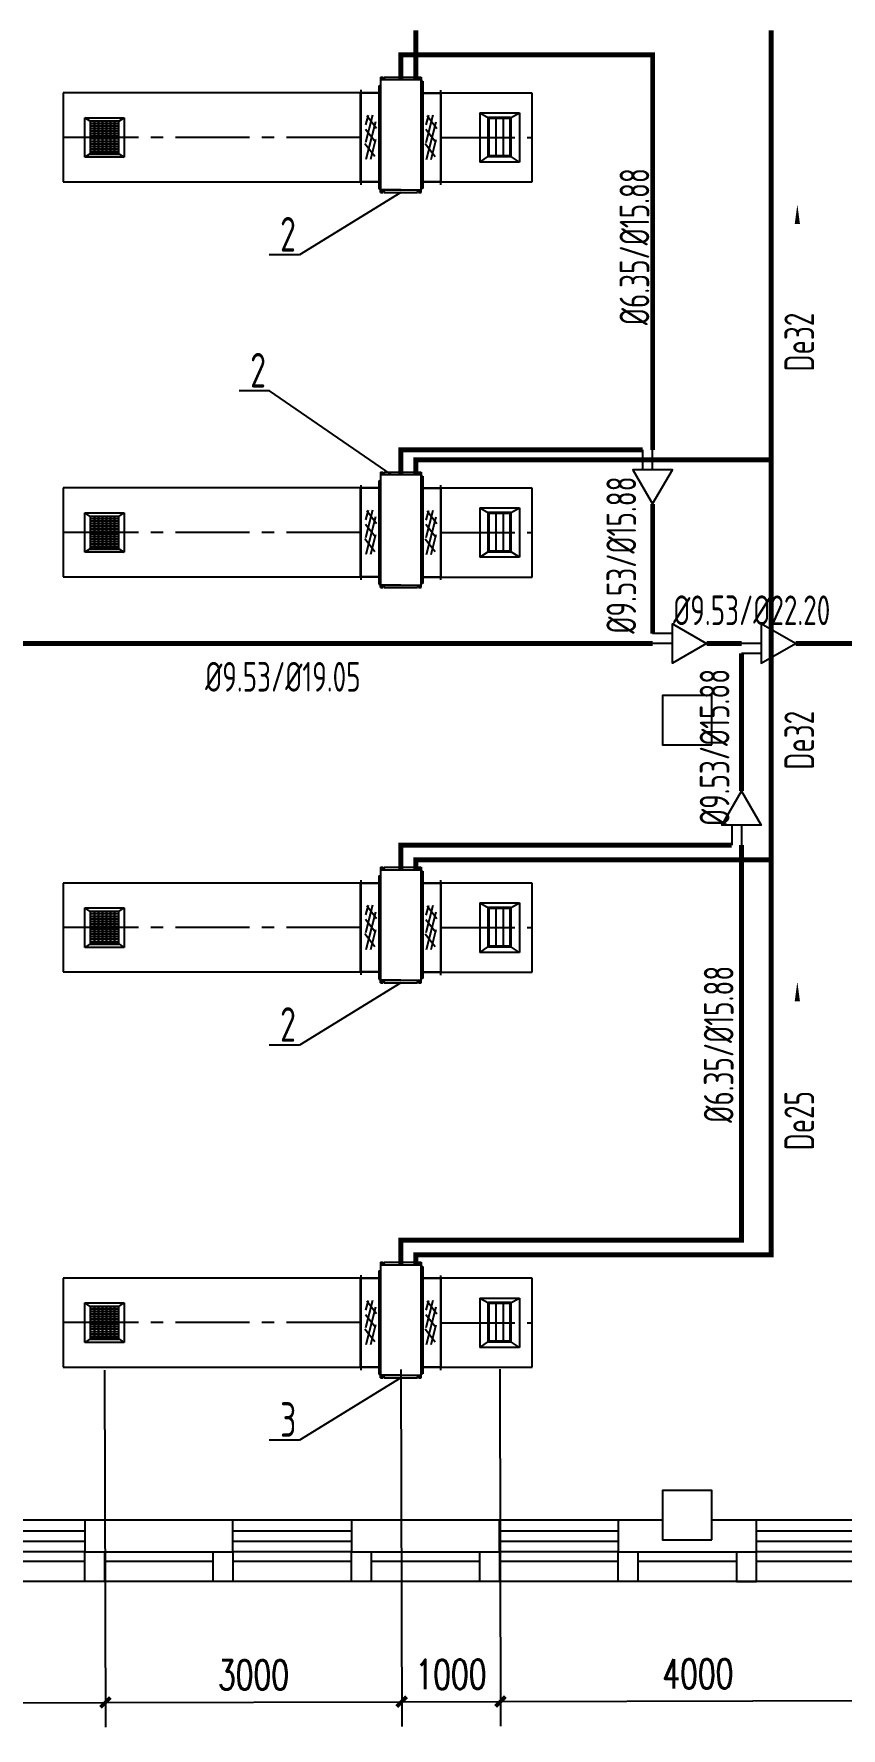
# Model space of a CAD drawing. Extents: x 1738143 to 1822243, y -608375 to -303375.
# Drawn here: x 1773614 to 1781787, y -401703 to -384550 of the extents above; entities that cross this region are included whole.
import ezdxf

# ---------------------------------------------------------------- set-up
doc = ezdxf.new("R2010")
doc.units = 0
doc.header["$LTSCALE"] = 1000
doc.header["$MEASUREMENT"] = 0
doc.linetypes.add('CENTER2', pattern=[1.125, 0.75, -0.125, 0.125, -0.125])
for name, color, linetype in [('COLUMN', 9, 'Continuous'), ('DIM-空冷凝水', 3, 'Continuous'), ('DUCT-排风风口', 7, 'Continuous'), ('DUCT-送风中心线', 5, 'CENTER2'), ('DUCT-送风法兰', 2, 'Continuous'), ('DUCT-送风管', 4, 'Continuous'), ('DUCT-送风管端线', 2, 'Continuous'), ('DUCT-送风阀门', 7, 'Continuous'), ('PIPE-空冷凝水', 150, 'CENTER2'), ('TH_DIM', 3, 'Continuous'), ('TH_TEXT', 7, 'Continuous'), ('VRV-EQUIP', 7, 'Continuous'), ('VRV-PIPE', 1, 'Continuous'), ('VRV-配件', 1, 'Continuous'), ('WALL', 9, 'Continuous'), ('WINDOW', 4, 'Continuous'), ('采暖', 7, 'Continuous')]:
    doc.layers.add(name, color=color, linetype=linetype)
doc.styles.add('_TCH_DIM_T3', font='SIMPLEX', dxfattribs={"width": 0.705882, "bigfont": 'GBCBIG'})
doc.styles.add('TSSD_Rein', font='Tssdeng.shx', dxfattribs={"width": 0.7, "bigfont": 'hztxt.shx'})
doc.dimstyles.new('_TCH_ARCH&&100', dxfattribs={"dimtxt": 297.5, "dimasz": 100, "dimexe": 250, "dimexo": 300, "dimgap": 126.25, "dimtad": 1, "dimdec": 0, "dimzin": 0, "dimdsep": 46, "dimtxsty": '_TCH_DIM_T3', "dimblk": 'ARCHTICK', "dimcen": 0.09, "dimclrt": 7, "dimazin": 2, "dimtfac": 1, "dimtdec": 0, "dimtix": 1, "dimtmove": 2, "dimatfit": 3, "dimfxl": 30, "dimtolj": 1, "dimtzin": 0, "dimarcsym": 0})

# ---------------------------------------------------------------- blocks, each defined once
blk = doc.blocks.new('$WINLIB2D$00000001')
at = {"color": 0}
for points in [[(-0.5, 0.5), (-0.5, -0.5)], [(-0.5, 0.5), (0.5, 0.5)], [(0.5, -0.5), (0.5, 0.5)], [(0.5, 0.167), (-0.5, 0.167)], [(0.5, -0.167), (-0.5, -0.167)], [(-0.5, -0.5), (0.5, -0.5)]]:
    blk.add_lwpolyline(points, dxfattribs=at)
blk = doc.blocks.new('_FZHK')
blk.add_lwpolyline([(-0.5, -0.5), (0.5, -0.5), (0.5, 0.5), (-0.5, 0.5)], close=True)
blk = doc.blocks.new('A$C7281566F')
for p, q in [((-18899.5, -5850.6), (-20099.5, -5850.6)), ((-16199.5, -5850.6), (-17399.5, -5850.6)), ((-13499.5, -5850.6), (-14699.5, -5850.6)), ((-10899.5, -5850.6), (-12099.5, -5850.6))]:
    blk.add_line(p, q)
for points in [[(-18699.5, -5750.6), (-18699.5, -6050.6), (-18899.5, -6050.6), (-18899.5, -5750.6)], [(-17399.5, -5750.6), (-17399.5, -6050.6), (-17599.5, -6050.6), (-17599.5, -5750.6)], [(-15999.5, -5750.6), (-15999.5, -6050.6), (-16199.5, -6050.6), (-16199.5, -5750.6)], [(-14699.5, -5750.6), (-14699.5, -6050.6), (-14899.5, -6050.6), (-14899.5, -5750.6)], [(-13299.5, -5750.6), (-13299.5, -6050.6), (-13499.5, -6050.6), (-13499.5, -5750.6)], [(-12299.5, -5750.6), (-12299.5, -6050.6), (-12099.5, -6050.6), (-12099.5, -5750.6)], [(-17599.5, -5850.6), (-18699.5, -5850.6)], [(-14899.5, -5850.6), (-15999.5, -5850.6)], [(-12299.5, -5850.6), (-13299.5, -5850.6)]]:
    blk.add_lwpolyline(points)
at = {"layer": 'WALL'}
for p, q in [((-17399.5, -5430.6), (-18899.5, -5430.6)), ((-18899.5, -5430.6), (-18899.5, -5750.6)), ((-17399.5, -5750.6), (-17399.5, -5430.6)), ((-14699.5, -5430.6), (-16199.5, -5430.6)), ((-16199.5, -5430.6), (-16199.5, -5750.6)), ((-14699.5, -5750.6), (-14699.5, -5430.6)), ((-13049.5, -5430.6), (-13499.5, -5430.6)), ((-13499.5, -5430.6), (-13499.5, -5750.6)), ((-12099.5, -5430.6), (-12549.5, -5430.6)), ((-12099.5, -5750.6), (-12099.5, -5430.6)), ((-18899.5, -5750.6), (-17399.5, -5750.6)), ((-16199.5, -5750.6), (-14699.5, -5750.6)), ((-13499.5, -5750.6), (-12799.5, -5750.6)), ((-12799.5, -5750.6), (-12099.5, -5750.6))]:
    blk.add_line(p, q, dxfattribs=at)
at = {"layer": 'COLUMN', "yscale": 500, "zscale": 500, "rotation": 90}
for p, xscale in [((-12799.5, 2669.4), 500), ((-12799.5, -5380.6), 499.9990233504213)]:
    blk.add_blockref('_FZHK', p, dxfattribs=dict(at, xscale=xscale))
at = {"layer": 'WINDOW', "xscale": 1200, "yscale": -320, "zscale": 1200, "rotation": 180}
for p in [(-19499.5, -5590.6), (-16799.5, -5590.6), (-14099.5, -5590.6), (-11499.5, -5590.6)]:
    blk.add_blockref('$WINLIB2D$00000001', p, dxfattribs=at)
blk = doc.blocks.new('_ArchTick')
at = {"color": 0, "linetype": 'ByBlock', "const_width": 0.4}
blk.add_lwpolyline([(-0.5, -0.5), (0.5, 0.5)], dxfattribs=at)
blk = doc.blocks.new('*D858')
at = {"layer": 'Defpoints', "color": 0, "transparency": 16777216}
for p in [(1770329, -397789), (1774329, -397779), (1774338, -401443)]:
    blk.add_point(p, dxfattribs=at)
at = {"layer": 'TH_DIM', "color": 0, "lineweight": -2, "transparency": 16777216}
for p, q in [((1770330, -398089), (1770339, -401703)), ((1774330, -398079), (1774339, -401693)), ((1770338, -401453), (1774338, -401443))]:
    blk.add_line(p, q, dxfattribs=at)
at = {"layer": 'TH_DIM', "color": 0, "lineweight": -2, "transparency": 16777216, "xscale": 100, "yscale": 100, "zscale": 100}
for p, rotation in [((1774338, -401443), 0.1432391503684956), ((1770338, -401453), 180.1432391503685)]:
    blk.add_blockref('_ArchTick', p, dxfattribs=dict(at, rotation=rotation))
at = {"layer": 'TH_DIM', "color": 7, "transparency": 16777216, "insert": (1772338, -401173), "char_height": 297.5, "attachment_point": 5, "rotation": 0.1432, "style": '_TCH_DIM_T3'}
blk.add_mtext('\\A1;4000', dxfattribs=at)
blk = doc.blocks.new('*D859')
at = {"layer": 'Defpoints', "color": 0, "transparency": 16777216}
for p in [(1777329, -397772), (1774329, -397779), (1777338, -401436)]:
    blk.add_point(p, dxfattribs=at)
at = {"layer": 'TH_DIM', "color": 0, "lineweight": -2, "transparency": 16777216}
for p, q in [((1774330, -398079), (1774339, -401693)), ((1777329, -398072), (1777339, -401686)), ((1774338, -401443), (1777338, -401436))]:
    blk.add_line(p, q, dxfattribs=at)
at = {"layer": 'TH_DIM', "color": 0, "lineweight": -2, "transparency": 16777216, "xscale": 100, "yscale": 100, "zscale": 100}
for p, rotation in [((1774338, -401443), 180.1432391503685), ((1777338, -401436), 0.1432391503684702)]:
    blk.add_blockref('_ArchTick', p, dxfattribs=dict(at, rotation=rotation))
at = {"layer": 'TH_DIM', "color": 7, "transparency": 16777216, "insert": (1775837, -401164), "char_height": 297.5, "attachment_point": 5, "rotation": 0.1432, "style": '_TCH_DIM_T3'}
blk.add_mtext('\\A1;3000', dxfattribs=at)
blk = doc.blocks.new('*D860')
at = {"layer": 'Defpoints', "color": 0, "transparency": 16777216}
for p in [(1777329, -397772), (1778329, -397769), (1778338, -401433)]:
    blk.add_point(p, dxfattribs=at)
at = {"layer": 'TH_DIM', "color": 0, "lineweight": -2, "transparency": 16777216}
for p, q in [((1777329, -398072), (1777339, -401686)), ((1778330, -398069), (1778339, -401683)), ((1777338, -401436), (1778338, -401433))]:
    blk.add_line(p, q, dxfattribs=at)
at = {"layer": 'TH_DIM', "color": 0, "lineweight": -2, "transparency": 16777216, "xscale": 100, "yscale": 100, "zscale": 100}
for p, rotation in [((1777338, -401436), 180.1432391503667), ((1778338, -401433), 0.1432391503667018)]:
    blk.add_blockref('_ArchTick', p, dxfattribs=dict(at, rotation=rotation))
at = {"layer": 'TH_DIM', "color": 7, "transparency": 16777216, "insert": (1777837, -401159), "char_height": 297.5, "attachment_point": 5, "rotation": 0.1432, "style": '_TCH_DIM_T3'}
blk.add_mtext('\\A1;1000', dxfattribs=at)
blk = doc.blocks.new('*D861')
at = {"layer": 'Defpoints', "color": 0, "transparency": 16777216}
for p in [(1778329, -397769), (1782329, -397759), (1782338, -401423)]:
    blk.add_point(p, dxfattribs=at)
at = {"layer": 'TH_DIM', "color": 0, "lineweight": -2, "transparency": 16777216}
for p, q in [((1778330, -398069), (1778339, -401683)), ((1782330, -398059), (1782339, -401673)), ((1778338, -401433), (1782338, -401423))]:
    blk.add_line(p, q, dxfattribs=at)
at = {"layer": 'TH_DIM', "color": 0, "lineweight": -2, "transparency": 16777216, "xscale": 100, "yscale": 100, "zscale": 100}
for p, rotation in [((1778338, -401433), 180.1432391503688), ((1782338, -401423), 0.1432391503687628)]:
    blk.add_blockref('_ArchTick', p, dxfattribs=dict(at, rotation=rotation))
at = {"layer": 'TH_DIM', "color": 7, "transparency": 16777216, "insert": (1780337, -401153), "char_height": 297.5, "attachment_point": 5, "rotation": 0.1432, "style": '_TCH_DIM_T3'}
blk.add_mtext('\\A1;4000', dxfattribs=at)
blk = doc.blocks.new('$风口$00000108')
for p, q in [((-250, 135), (-190, 75)), ((-250, -135), (-250, 135)), ((250, 135), (200, 75)), ((250, 135), (250, -135)), ((200, 25), (-190, 25)), ((-250, -135), (-190, -75)), ((200, -25), (-190, -25)), ((200, -75), (250, -135)), ((250, -135), (-250, -135))]:
    blk.add_line(p, q)
at = {"linetype": 'Continuous'}
blk.add_line((250, 135), (-250, 135), dxfattribs=at)
at = {"lineweight": 40}
for p, q in [((-190, 75), (200, 75)), ((-190, -75), (-190, 75)), ((200, 75), (200, -75)), ((-190, -75), (200, -75))]:
    blk.add_line(p, q, dxfattribs=at)
blk = doc.blocks.new('$风口$00000138')
for p, q in [((-195, 130), (195, 130)), ((-195, -130), (-195, 130)), ((-160, 95), (-195, 130)), ((160, 95), (195, 130)), ((195, 130), (195, -130)), ((160, 95), (-160, 95)), ((160, -95), (160, 95)), ((-160, -95), (-195, -130)), ((-160, -95), (160, -95)), ((160, -95), (195, -130)), ((195, -130), (-195, -130))]:
    blk.add_line(p, q)
at = {"lineweight": 40}
blk.add_line((-160, 95), (-160, -95), dxfattribs=at)
at = {"lineweight": -3}
for p, q in [((-140, 68.5), (-160, 68.5)), ((-160, 64), (-140, 64)), ((-140, 42), (-160, 42)), ((-160, 37.5), (-140, 37.5)), ((-140, 15.5), (-160, 15.5)), ((-160, 11), (-140, 11)), ((-140, -95), (-140, 95)), ((-135, 95), (-135, -95)), ((-115, 68.5), (-135, 68.5)), ((-135, 64), (-115, 64)), ((-115, 42), (-135, 42)), ((-135, 37.5), (-115, 37.5)), ((-115, 15.5), (-135, 15.5)), ((-135, 11), (-115, 11)), ((-115, -95), (-115, 95)), ((-110, 95), (-110, -95)), ((-90, 68.5), (-110, 68.5)), ((-110, 64), (-90, 64)), ((-90, 42), (-110, 42)), ((-110, 37.5), (-90, 37.5)), ((-90, 15.5), (-110, 15.5)), ((-110, 11), (-90, 11)), ((-90, -95), (-90, 95)), ((-85, 95), (-85, -95)), ((-65, 68.5), (-85, 68.5)), ((-85, 64), (-65, 64)), ((-65, 42), (-85, 42)), ((-85, 37.5), (-65, 37.5)), ((-65, 15.5), (-85, 15.5)), ((-85, 11), (-65, 11)), ((-65, -95), (-65, 95)), ((-60, 95), (-60, -95)), ((-40, 68.5), (-60, 68.5)), ((-60, 64), (-40, 64)), ((-40, 42), (-60, 42)), ((-60, 37.5), (-40, 37.5)), ((-40, 15.5), (-60, 15.5)), ((-60, 11), (-40, 11)), ((-40, -95), (-40, 95)), ((-35, 95), (-35, -95)), ((-15, 68.5), (-35, 68.5)), ((-35, 64), (-15, 64)), ((-15, 42), (-35, 42)), ((-35, 37.5), (-15, 37.5)), ((-15, 15.5), (-35, 15.5)), ((-35, 11), (-15, 11)), ((-15, -95), (-15, 95)), ((-10, 95), (-10, -95)), ((10, 68.5), (-10, 68.5)), ((-10, 64), (10, 64)), ((10, 42), (-10, 42)), ((-10, 37.5), (10, 37.5)), ((10, 15.5), (-10, 15.5)), ((-10, 11), (10, 11)), ((10, -95), (10, 95)), ((15, 95), (15, -95)), ((35, 68.5), (15, 68.5)), ((15, 64), (35, 64)), ((35, 42), (15, 42)), ((15, 37.5), (35, 37.5)), ((35, 15.5), (15, 15.5)), ((15, 11), (35, 11)), ((35, -95), (35, 95)), ((40, 95), (40, -95)), ((60, 68.5), (40, 68.5)), ((40, 64), (60, 64)), ((60, 42), (40, 42)), ((40, 37.5), (60, 37.5)), ((60, 15.5), (40, 15.5)), ((40, 11), (60, 11)), ((60, -95), (60, 95)), ((65, 95), (65, -95)), ((85, 68.5), (65, 68.5)), ((65, 64), (85, 64)), ((85, 42), (65, 42)), ((65, 37.5), (85, 37.5)), ((85, 15.5), (65, 15.5)), ((65, 11), (85, 11)), ((85, -95), (85, 95)), ((90, 95), (90, -95)), ((110, 68.5), (90, 68.5)), ((90, 64), (110, 64)), ((110, 42), (90, 42)), ((90, 37.5), (110, 37.5)), ((110, 15.5), (90, 15.5)), ((90, 11), (110, 11)), ((110, -95), (110, 95)), ((115, 95), (115, -95)), ((135, 68.5), (115, 68.5)), ((115, 64), (135, 64)), ((135, 42), (115, 42)), ((115, 37.5), (135, 37.5)), ((135, 15.5), (115, 15.5)), ((115, 11), (135, 11)), ((135, -95), (135, 95)), ((140, 95), (140, -95)), ((160, 68.5), (140, 68.5)), ((140, 64), (160, 64)), ((160, 42), (140, 42)), ((140, 37.5), (160, 37.5)), ((160, 15.5), (140, 15.5)), ((140, 11), (160, 11)), ((-140, -11), (-160, -11)), ((-160, -15.5), (-140, -15.5)), ((-140, -37.5), (-160, -37.5)), ((-160, -42), (-140, -42)), ((-140, -64), (-160, -64)), ((-160, -68.5), (-140, -68.5)), ((-115, -11), (-135, -11)), ((-135, -15.5), (-115, -15.5)), ((-115, -37.5), (-135, -37.5)), ((-135, -42), (-115, -42)), ((-115, -64), (-135, -64)), ((-135, -68.5), (-115, -68.5)), ((-90, -11), (-110, -11)), ((-110, -15.5), (-90, -15.5)), ((-90, -37.5), (-110, -37.5)), ((-110, -42), (-90, -42)), ((-90, -64), (-110, -64)), ((-110, -68.5), (-90, -68.5)), ((-65, -11), (-85, -11)), ((-85, -15.5), (-65, -15.5)), ((-65, -37.5), (-85, -37.5)), ((-85, -42), (-65, -42)), ((-65, -64), (-85, -64)), ((-85, -68.5), (-65, -68.5)), ((-40, -11), (-60, -11)), ((-60, -15.5), (-40, -15.5)), ((-40, -37.5), (-60, -37.5)), ((-60, -42), (-40, -42)), ((-40, -64), (-60, -64)), ((-60, -68.5), (-40, -68.5)), ((-15, -11), (-35, -11)), ((-35, -15.5), (-15, -15.5)), ((-15, -37.5), (-35, -37.5)), ((-35, -42), (-15, -42)), ((-15, -64), (-35, -64)), ((-35, -68.5), (-15, -68.5)), ((10, -11), (-10, -11)), ((-10, -15.5), (10, -15.5)), ((10, -37.5), (-10, -37.5)), ((-10, -42), (10, -42)), ((10, -64), (-10, -64)), ((-10, -68.5), (10, -68.5)), ((35, -11), (15, -11)), ((15, -15.5), (35, -15.5)), ((35, -37.5), (15, -37.5)), ((15, -42), (35, -42)), ((35, -64), (15, -64)), ((15, -68.5), (35, -68.5)), ((60, -11), (40, -11)), ((40, -15.5), (60, -15.5)), ((60, -37.5), (40, -37.5)), ((40, -42), (60, -42)), ((60, -64), (40, -64)), ((40, -68.5), (60, -68.5)), ((85, -11), (65, -11)), ((65, -15.5), (85, -15.5)), ((85, -37.5), (65, -37.5)), ((65, -42), (85, -42)), ((85, -64), (65, -64)), ((65, -68.5), (85, -68.5)), ((110, -11), (90, -11)), ((90, -15.5), (110, -15.5)), ((110, -37.5), (90, -37.5)), ((90, -42), (110, -42)), ((110, -64), (90, -64)), ((90, -68.5), (110, -68.5)), ((135, -11), (115, -11)), ((115, -15.5), (135, -15.5)), ((135, -37.5), (115, -37.5)), ((115, -42), (135, -42)), ((135, -64), (115, -64)), ((115, -68.5), (135, -68.5)), ((160, -11), (140, -11)), ((140, -15.5), (160, -15.5)), ((160, -37.5), (140, -37.5)), ((140, -42), (160, -42)), ((160, -64), (140, -64)), ((140, -68.5), (160, -68.5))]:
    blk.add_line(p, q, dxfattribs=at)
blk = doc.blocks.new('$VRV_海信日立$00000013')
for p, q in [((-450, 135), (-430, 135)), ((-450, 135), (-450, 118.25)), ((-443.5, 118.25), (-450, 118.25)), ((-443.5, 118.25), (-443.5, 121.5)), ((-436.5, 121.5), (-436.5, 108.5)), ((-430, 135), (-430, -135)), ((-429.6, 134.6), (-430, 134.6)), ((-430, -0.5), (-430, 134.6)), ((-429.6, 135), (-429.6, 134.6)), ((-429.6, 135), (389, 135)), ((-429, 135.5), (-429, 135)), ((389, 135.5), (-429, 135.5)), ((389, 135), (-429, 135)), ((382, 147.5), (-422, 147.5)), ((-422, 147.5), (-422, 135.5)), ((375, 135.5), (375, 135)), ((382, 147.5), (382, 135.5)), ((389, 135.5), (389, 135)), ((389, 134.6), (389, 135)), ((430, 134.6), (389, 134.6)), ((430, 134.6), (429.6, 134.6)), ((430, 135), (430, -135)), ((450, 135), (430, 135)), ((430, 134.6), (430, -6.5)), ((436.5, 121.5), (436.5, 108.5)), ((443.5, 118.25), (443.5, 121.5)), ((443.5, 118.25), (450, 118.25)), ((450, 135), (450, 118.25)), ((-443.5, 111.75), (-450, 111.75)), ((-450, 111.75), (-450, -111.75)), ((-443.5, 108.5), (-443.5, 111.75)), ((443.5, 111.75), (450, 111.75)), ((443.5, 108.5), (443.5, 111.75)), ((450, 111.75), (450, -111.75)), ((-443.5, -111.75), (-450, -111.75)), ((-443.5, -108.5), (-443.5, -111.75)), ((-436.5, -121.5), (-436.5, -108.5)), ((430, -46.617211), (430, -74.743728)), ((430, -84.256272), (430, -135)), ((436.5, -108.5), (436.5, -121.5)), ((443.5, -108.5), (443.5, -111.75)), ((443.5, -111.75), (450, -111.75)), ((-450, -118.25), (-450, -135)), ((-443.5, -118.25), (-450, -118.25)), ((-450, -135), (-430, -135)), ((-443.5, -118.25), (-443.5, -121.5)), ((-430, -134.6), (-429.6, -134.6)), ((-429.6, -134.6), (-429.6, -135)), ((-429.6, -135), (-425, -135)), ((-425, -135), (425.014933, -135)), ((-425, -135.5), (-425, -135)), ((-425, -135.5), (425.014933, -135.5)), ((-418, -147.5), (-418, -135)), ((418, -147.5), (-418, -147.5)), ((418, -135.5), (418, -147.5)), ((425, -135), (425, -135.5)), ((429.6, -135), (425.014933, -135)), ((430, -134.6), (429.6, -134.6)), ((429.6, -134.6), (429.6, -135)), ((450, -135), (430, -135)), ((443.5, -118.25), (450, -118.25)), ((443.5, -118.25), (443.5, -121.5)), ((450, -118.25), (450, -135))]:
    blk.add_line(p, q)
for centre, start, end in [((-440, 121.5), 90, 180), ((-440, 121.5), 0, 90), ((440, 121.5), 90, 180), ((440, 121.5), 0, 90), ((-440, 108.5), 180, 270), ((-440, 108.5), 270, 0), ((440, 108.5), 180, 270), ((440, 108.5), 270, 0), ((-440, -108.5), 90, 180), ((-440, -108.5), 0, 90), ((440, -108.5), 90, 180), ((440, -108.5), 0, 90), ((-440, -121.5), 180, 270), ((-440, -121.5), 270, 0), ((440, -121.5), 180, 270), ((440, -121.5), 270, 0)]:
    blk.add_arc(centre, 3.5, start, end)
blk = doc.blocks.new('00000589Body')
at = {"color": 0, "linetype": 'ByBlock', "lineweight": -2}
for p, q in [((250, 500), (-250, 500)), ((-250, -500), (-250, 500)), ((250, -500), (250, 500)), ((-250, -500), (250, -500))]:
    blk.add_line(p, q, dxfattribs=at)
at = {"color": 0, "linetype": 'ByBlock'}
for p, q in [((-125, -174), (120, 250)), ((-125, 26), (4, 250)), ((145, 69), (-105, 213)), ((125, -93), (-125, 51)), ((-53, -250), (125, 59)), ((96, -246), (-154, -102)), ((62, -250), (125, -141))]:
    blk.add_line(p, q, dxfattribs=at)

msp = doc.modelspace()

# ---------------------------------------------------------------- hatches: boundary and pattern name
at = {"layer": 'PIPE-空冷凝水', "linetype": 'CENTER2'}
for points in [[(1777481.9, -388862.8), (1777456.9, -388862.8), (1777456.9, -388837.8)], [(1777481.9, -388862.8), (1777481.9, -388837.8), (1777456.9, -388837.8)], [(1777481.9, -392912.8), (1777456.9, -392912.8), (1777456.9, -392887.8)], [(1777481.9, -392912.8), (1777481.9, -392887.8), (1777456.9, -392887.8)], [(1777481.9, -396912.8), (1777456.9, -396912.8), (1777456.9, -396887.8)], [(1777481.9, -396912.8), (1777481.9, -396887.8), (1777456.9, -396887.8)], [(1781079.1, -396912.8), (1781079.1, -396937.8), (1781104.1, -396937.8)], [(1781079.1, -396912.8), (1781104.1, -396912.8), (1781104.1, -396937.8)]]:
    msp.add_hatch(color=256, dxfattribs=at).paths.add_polyline_path(points)
at = {"layer": 'VRV-PIPE', "linetype": 'Continuous'}
for points in [[(1777330.4, -384762.8), (1777305.4, -384762.8), (1777305.4, -384737.8)], [(1777330.4, -384762.8), (1777330.4, -384737.8), (1777305.4, -384737.8)], [(1779879.1, -384762.8), (1779904.1, -384762.8), (1779904.1, -384737.8)], [(1779879.1, -384762.8), (1779879.1, -384737.8), (1779904.1, -384737.8)], [(1777330.4, -388762.8), (1777305.4, -388762.8), (1777305.4, -388737.8)], [(1777330.4, -388762.8), (1777330.4, -388737.8), (1777305.4, -388737.8)], [(1777330.4, -392762.8), (1777305.4, -392762.8), (1777305.4, -392737.8)], [(1777330.4, -392762.8), (1777330.4, -392737.8), (1777305.4, -392737.8)], [(1777330.4, -396762.8), (1777305.4, -396762.8), (1777305.4, -396737.8)], [(1777330.4, -396762.8), (1777330.4, -396737.8), (1777305.4, -396737.8)], [(1780779.1, -396762.8), (1780804.1, -396762.8), (1780804.1, -396787.8)], [(1780779.1, -396762.8), (1780779.1, -396787.8), (1780804.1, -396787.8)]]:
    msp.add_hatch(color=256, dxfattribs=at).paths.add_polyline_path(points)

# ---------------------------------------------------------------- linework, layer by layer
for p, q in [((1777329.7, -386156.8, 2500), (1776303.8, -386788.5, -1899.8)), ((1776303.8, -386788.5, -1899.8), (1775996.5, -386788.5, -1899.8)), ((1776000.9, -388164.9, -1899.8), (1775693.6, -388164.9, -1899.8)), ((1777231.8, -389012.8, 2500), (1776000.9, -388164.9, -1899.8)), ((1777329.7, -394156.8, 2500), (1776303.8, -394788.5, -1899.8)), ((1776303.8, -394788.5, -1899.8), (1775996.5, -394788.5, -1899.8)), ((1777329.7, -398156.8, 2500), (1776303.8, -398788.5, -1899.8)), ((1776303.8, -398788.5, -1899.8), (1775996.5, -398788.5, -1899.8))]:
    msp.add_line(p, q)
msp.add_lwpolyline([(1763509.1, -374777.8), (1804949.1, -374777.8), (1804949.1, -400217.8), (1763509.1, -400217.8)], close=True)
at = {"layer": 'DIM-空冷凝水'}
for points in [[(1781344, -387120, 0, 0, 0), (1781344, -386276.5, 0, 53.3, 0), (1781344, -386476.5, 0, 0, 0)], [(1781344, -394989.3, 0, 0, 0), (1781344, -394145.8, 0, 53.3, 0), (1781344, -394345.8, 0, 0, 0)]]:
    msp.add_lwpolyline(points, format="xyseb", dxfattribs=at)
at = {"layer": 'DUCT-送风中心线'}
for p, q in [((1776922.4, -385597.8), (1773911.3, -385597.8)), ((1777733.8, -385599.1), (1778660.3, -385599.1)), ((1776922.4, -389597.8), (1773911.3, -389597.8)), ((1777733.8, -389599.1), (1778660.3, -389599.1)), ((1776922.4, -393597.8), (1773911.3, -393597.8)), ((1777733.8, -393599.1), (1778660.3, -393599.1)), ((1776922.4, -397597.8), (1773911.3, -397597.8)), ((1777733.8, -397599.1), (1778660.3, -397599.1))]:
    msp.add_line(p, q, dxfattribs=at)
at = {"layer": 'DUCT-送风法兰'}
for p, q in [((1776922.5, -385117.8), (1776922.5, -386077.8)), ((1777122.7, -385117.8), (1777122.7, -386077.8)), ((1777533.5, -386079.1), (1777533.5, -385119.1)), ((1777733.7, -386079.1), (1777733.7, -385119.1)), ((1776922.5, -389117.8), (1776922.5, -390077.8)), ((1777122.7, -389117.8), (1777122.7, -390077.8)), ((1777533.5, -390079.1), (1777533.5, -389119.1)), ((1777733.7, -390079.1), (1777733.7, -389119.1)), ((1776922.5, -393117.8), (1776922.5, -394077.8)), ((1777122.7, -393117.8), (1777122.7, -394077.8)), ((1777533.5, -394079.1), (1777533.5, -393119.1)), ((1777733.7, -394079.1), (1777733.7, -393119.1)), ((1776922.5, -397117.8), (1776922.5, -398077.8)), ((1777122.7, -397117.8), (1777122.7, -398077.8)), ((1777533.5, -398079.1), (1777533.5, -397119.1)), ((1777733.7, -398079.1), (1777733.7, -397119.1))]:
    msp.add_line(p, q, dxfattribs=at)
at = {"layer": 'DUCT-送风管'}
for p, q in [((1776922.4, -385147.8), (1773911.3, -385147.8)), ((1773911.3, -385147.8), (1773911.3, -386047.8)), ((1776922.6, -385147.8), (1777122.6, -385147.8)), ((1777533.6, -385149.1), (1777733.6, -385149.1)), ((1778660.3, -385149.1), (1777733.8, -385149.1)), ((1778660.3, -386049.1), (1778660.3, -385149.1)), ((1773911.3, -386047.8), (1776922.4, -386047.8)), ((1777122.6, -386047.8), (1776922.6, -386047.8)), ((1777733.6, -386049.1), (1777533.6, -386049.1)), ((1777733.8, -386049.1), (1778660.3, -386049.1)), ((1776922.4, -389147.8), (1773911.3, -389147.8)), ((1773911.3, -389147.8), (1773911.3, -390047.8)), ((1776922.6, -389147.8), (1777122.6, -389147.8)), ((1777533.6, -389149.1), (1777733.6, -389149.1)), ((1778660.3, -389149.1), (1777733.8, -389149.1)), ((1778660.3, -390049.1), (1778660.3, -389149.1)), ((1773911.3, -390047.8), (1776922.4, -390047.8)), ((1777122.6, -390047.8), (1776922.6, -390047.8)), ((1777733.6, -390049.1), (1777533.6, -390049.1)), ((1777733.8, -390049.1), (1778660.3, -390049.1)), ((1776922.4, -393147.8), (1773911.3, -393147.8)), ((1773911.3, -393147.8), (1773911.3, -394047.8)), ((1776922.6, -393147.8), (1777122.6, -393147.8)), ((1777533.6, -393149.1), (1777733.6, -393149.1)), ((1778660.3, -393149.1), (1777733.8, -393149.1)), ((1778660.3, -394049.1), (1778660.3, -393149.1)), ((1773911.3, -394047.8), (1776922.4, -394047.8)), ((1777122.6, -394047.8), (1776922.6, -394047.8)), ((1777733.6, -394049.1), (1777533.6, -394049.1)), ((1777733.8, -394049.1), (1778660.3, -394049.1)), ((1776922.4, -397147.8), (1773911.3, -397147.8)), ((1773911.3, -397147.8), (1773911.3, -398047.8)), ((1776922.6, -397147.8), (1777122.6, -397147.8)), ((1777533.6, -397149.1), (1777733.6, -397149.1)), ((1778660.3, -397149.1), (1777733.8, -397149.1)), ((1778660.3, -398049.1), (1778660.3, -397149.1)), ((1773911.3, -398047.8), (1776922.4, -398047.8)), ((1777122.6, -398047.8), (1776922.6, -398047.8)), ((1777733.6, -398049.1), (1777533.6, -398049.1)), ((1777733.8, -398049.1), (1778660.3, -398049.1))]:
    msp.add_line(p, q, dxfattribs=at)
at = {"layer": 'DUCT-送风管端线'}
for p, q in [((1776922.4, -386047.8), (1776922.4, -385147.8)), ((1776922.6, -386047.8), (1776922.6, -385147.8)), ((1777122.6, -386047.8), (1777122.6, -385147.8)), ((1777533.6, -386049.1), (1777533.6, -385149.1)), ((1777733.6, -386049.1), (1777733.6, -385149.1)), ((1777733.8, -385149.1), (1777733.8, -386049.1)), ((1776922.4, -390047.8), (1776922.4, -389147.8)), ((1776922.6, -390047.8), (1776922.6, -389147.8)), ((1777122.6, -390047.8), (1777122.6, -389147.8)), ((1777533.6, -390049.1), (1777533.6, -389149.1)), ((1777733.6, -390049.1), (1777733.6, -389149.1)), ((1777733.8, -389149.1), (1777733.8, -390049.1)), ((1776922.4, -394047.8), (1776922.4, -393147.8)), ((1776922.6, -394047.8), (1776922.6, -393147.8)), ((1777122.6, -394047.8), (1777122.6, -393147.8)), ((1777533.6, -394049.1), (1777533.6, -393149.1)), ((1777733.6, -394049.1), (1777733.6, -393149.1)), ((1777733.8, -393149.1), (1777733.8, -394049.1)), ((1776922.4, -398047.8), (1776922.4, -397147.8)), ((1776922.6, -398047.8), (1776922.6, -397147.8)), ((1777122.6, -398047.8), (1777122.6, -397147.8)), ((1777533.6, -398049.1), (1777533.6, -397149.1)), ((1777733.6, -398049.1), (1777733.6, -397149.1)), ((1777733.8, -397149.1), (1777733.8, -398049.1))]:
    msp.add_line(p, q, dxfattribs=at)
at = {"layer": 'PIPE-空冷凝水', "linetype": 'CENTER2', "const_width": 50}
for points in [[(1777481.9, -385012.8), (1777481.9, -384512.8)], [(1781079.1, -384512.8), (1781079.1, -388862.8)], [(1777481.9, -389012.8), (1777481.9, -388862.8)], [(1781079.1, -388862.8), (1777481.9, -388862.8)], [(1781079.1, -388862.8), (1781079.1, -392912.8)], [(1777481.9, -393012.8), (1777481.9, -392912.8)], [(1777481.9, -392912.8), (1781079.1, -392912.8)], [(1781079.1, -392912.8), (1781079.1, -396912.8)], [(1777481.9, -397012.8), (1777481.9, -396912.8)], [(1777481.9, -396912.8), (1781079.1, -396912.8)]]:
    msp.add_lwpolyline(points, dxfattribs=at)
at = {"layer": 'VRV-PIPE', "linetype": 'Continuous', "const_width": 50}
for points in [[(1777330.4, -385012.8), (1777330.4, -384762.8)], [(1779879.1, -384762.8), (1777330.4, -384762.8)], [(1779879.1, -384762.8), (1779879.1, -388762.8)], [(1777330.4, -389012.8), (1777330.4, -388762.8)], [(1779779.1, -388762.8), (1777330.4, -388762.8)], [(1779879.1, -389309.2), (1779879.1, -390622)], [(1772425.5, -390722), (1779879.1, -390722)], [(1780425.5, -390722), (1780779.1, -390722)], [(1781325.5, -390722), (1786960.3, -390722)], [(1780779.1, -390822), (1780779.1, -392216.4)], [(1777330.4, -393012.8), (1777330.4, -392762.8)], [(1780679.1, -392762.8), (1777330.4, -392762.8)], [(1780779.1, -392762.8), (1780779.1, -396762.8)], [(1777330.4, -397012.8), (1777330.4, -396762.8)], [(1780779.1, -396762.8), (1777330.4, -396762.8)]]:
    msp.add_lwpolyline(points, dxfattribs=at)
at = {"layer": 'VRV-配件'}
for p, q in [((1779779.1, -388962.8), (1779779.1, -388762.8)), ((1779879.1, -388962.8), (1779879.1, -388762.8)), ((1780079.1, -390622), (1779879.1, -390622)), ((1780079.1, -390722), (1779879.1, -390722)), ((1780979.1, -390722), (1780779.1, -390722)), ((1780979.1, -390822), (1780779.1, -390822)), ((1780679.1, -392562.8), (1780679.1, -392762.8)), ((1780779.1, -392562.8), (1780779.1, -392762.8))]:
    msp.add_line(p, q, dxfattribs=at)
at = {"layer": 'VRV-配件', "elevation": 2500}
for points in [[(1779879.1, -389309.2), (1780079.1, -388962.8), (1779679.1, -388962.8)], [(1780425.5, -390722), (1780079.1, -390922), (1780079.1, -390522)], [(1781325.5, -390722), (1780979.1, -390522), (1780979.1, -390922)], [(1780779.1, -392216.4), (1780979.1, -392562.8), (1780579.1, -392562.8)]]:
    msp.add_lwpolyline(points, close=True, dxfattribs=at)

# ---------------------------------------------------------------- block references
msp.add_blockref('A$C7281566F', (1793028.5, -394167.1))
at = {"layer": 'DUCT-排风风口', "xscale": 1.025641025641026, "yscale": 1.538461538461539, "rotation": 90}
for p in [(1774329.1, -385599.1, 2600), (1774329.1, -389599.1, 2600), (1774329.1, -393599.1, 2600), (1774329.1, -397599.1, 2600)]:
    msp.add_blockref('$风口$00000138', p, dxfattribs=at)
at = {"layer": 'DUCT-排风风口', "yscale": 1.481481481481482, "rotation": 90}
for p in [(1778329.1, -385599.1, 2600), (1778329.1, -389599.1, 2600), (1778329.1, -393599.1, 2600), (1778329.1, -397599.1, 2600)]:
    msp.add_blockref('$风口$00000108', p, dxfattribs=at)
at = {"layer": 'DUCT-送风阀门', "xscale": 0.4, "yscale": 0.9, "rotation": 180}
for p in [(1777022.6, -385597.8, 2500), (1777633.6, -385599.1, 2500), (1777022.6, -389597.8, 2500), (1777633.6, -389599.1, 2500), (1777022.6, -393597.8, 2500), (1777633.6, -393599.1, 2500), (1777022.6, -397597.8, 2500), (1777633.6, -397599.1, 2500)]:
    msp.add_blockref('00000589Body', p, dxfattribs=at)
at = {"layer": 'VRV-EQUIP', "xscale": 1.3, "yscale": 1.515254237288136, "rotation": 90}
for p in [(1777328.9, -385571.8, 2500), (1777328.9, -389571.8, 2500), (1777328.9, -393571.8, 2500), (1777328.9, -397571.8, 2500)]:
    msp.add_blockref('$VRV_海信日立$00000013', p, dxfattribs=at)

# ---------------------------------------------------------------- texts
at = {"layer": 'TH_TEXT', "style": 'TSSD_Rein', "width": 0.7}
for s, p in [('2', (1776107, -386754, -1899.8)), ('2', (1775804.1, -388130.4, -1899.8)), ('2', (1776107, -394754, -1899.8)), ('3', (1776107, -398754, -1899.8))]:
    msp.add_text(s, height=350, dxfattribs=at).set_placement(p)
at = {"layer": '采暖', "char_height": 300, "width": 28472.73, "attachment_point": 7, "rotation": 90, "line_spacing_factor": 0.96, "style": 'TSSD_Rein'}
for s, insert in [('{\\Ftssdeng,tssdchn|c134;%%C6.35/%%C15.88}', (1779844.8, -387499.2, 5000)), ('{\\Ftssdeng,tssdchn|c134;De32}', (1781513.6, -387968.4)), ('{\\Ftssdeng,tssdchn|c134;%%C9.53/%%C15.88}', (1779711.7, -390622.6, 5000)), ('{\\Ftssdeng,tssdchn|c134;%%C9.53/%%C15.88}', (1780656.1, -392570.3, 2500)), ('{\\Ftssdeng,tssdchn|c134;De32}', (1781513.6, -391999.5)), ('{\\Ftssdeng,tssdchn|c134;%%C6.35/%%C15.88}', (1780697.8, -395574.3, 5000)), ('{\\Ftssdeng,tssdchn|c134;De25}', (1781513.6, -395853.6))]:
    msp.add_mtext(s, dxfattribs=dict(at, insert=insert))
at = {"layer": '采暖', "char_height": 300, "width": 28472.73, "attachment_point": 7, "line_spacing_factor": 0.96, "style": 'TSSD_Rein'}
for s, insert in [('{\\Ftssdeng,tssdchn|c134;%%C9.53/%%C22.20}', (1780086.5, -390535.7, 2500)), ('{\\Ftssdeng,tssdchn|c134;%%C9.53/%%C19.05}', (1775347.6, -391209.4, 2500))]:
    msp.add_mtext(s, dxfattribs=dict(at, insert=insert))

# ---------------------------------------------------------------- dimensions: what is measured, and where the dimension line sits
at = {"layer": 'TH_DIM'}
for p1, p2, picture, middle in [((1774329, -397779.1), (1777328.7, -397771.6), '*D859', (1775837.4, -401164.4)), ((1777328.7, -397771.6), (1778328.9, -397769.1), '*D860', (1777837.3, -401159.4)), ((1778328.9, -397769.1), (1782329, -397759.1), '*D861', (1780337.4, -401153.2)), ((1770329.1, -397789.1), (1774329, -397779.1), '*D858', (1772337.5, -401173.2))]:
    dim = msp.add_aligned_dim(p1=p1, p2=p2, distance=-3664.1, dimstyle='_TCH_ARCH&&100', dxfattribs=at)
    dim.commit()
    dim.dimension.update_dxf_attribs({"geometry": picture, "text_midpoint": middle})

doc.saveas('drawing.dxf')
